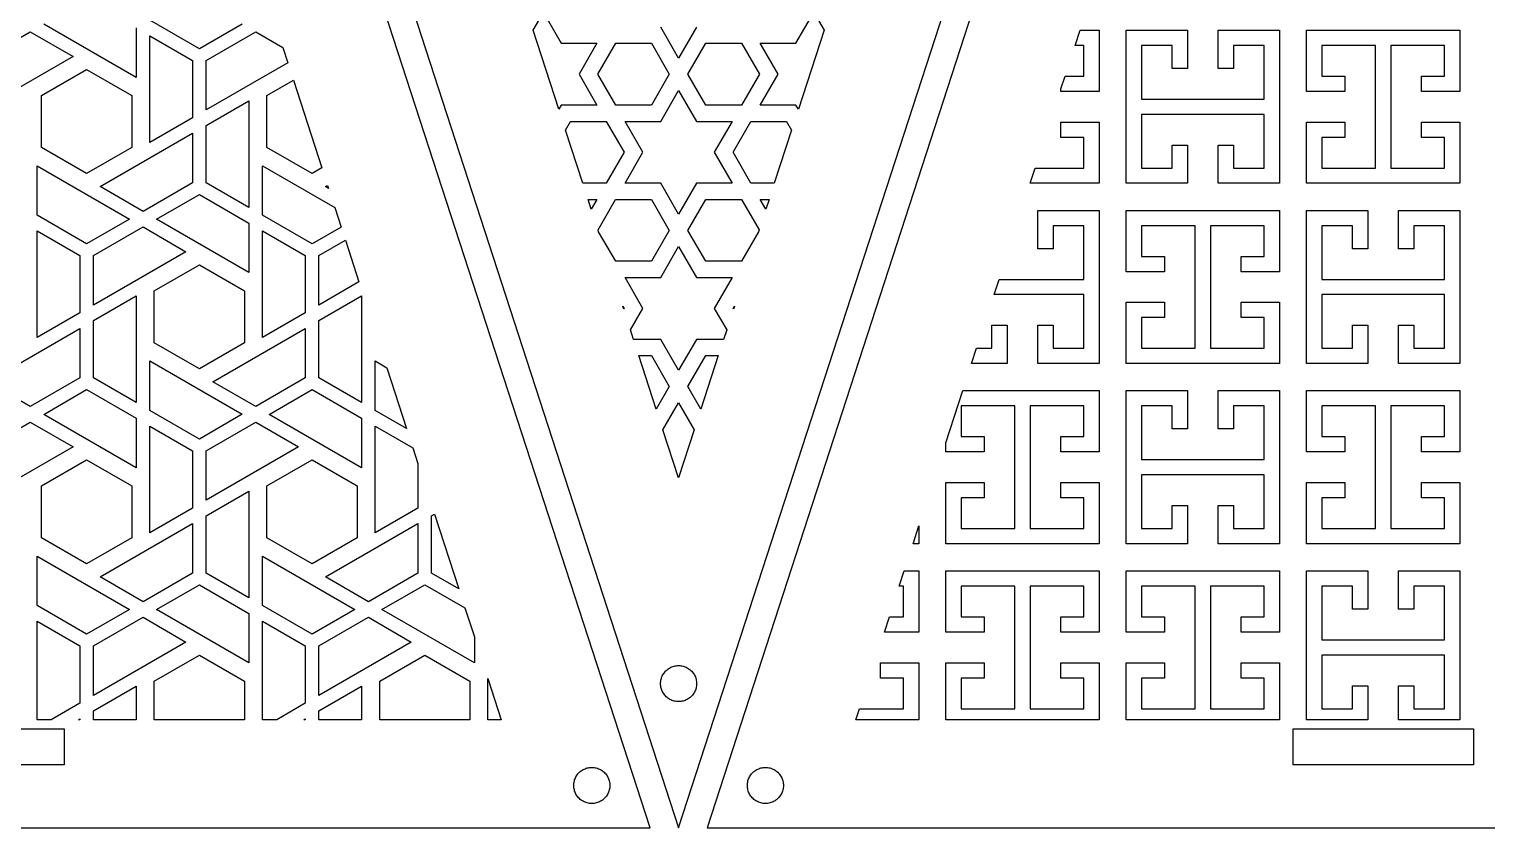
# Model space of a CAD drawing. Header units: metres. Extents: x 20 to 1108, y 20 to 485.
# Drawn here: x 726.4 to 888, y 20 to 108.6 of the extents above; entities that cross this region are included whole.
import ezdxf

# ---------------------------------------------------------------- set-up
doc = ezdxf.new("R2010")
doc.units = ezdxf.units.M

msp = doc.modelspace()

# ---------------------------------------------------------------- linework, layer by layer
for p, q in [((795.235, 20), (720.235, 250.826)), ((723.389, 250.826), (798.389, 20.0001)), ((798.389, 20.0001), (873.389, 250.826)), ((876.544, 250.826), (801.544, 20)), ((782.254, 108.494), (783.389, 110.461)), ((783.389, 110.461), (785.369, 107.032)), ((811.409, 107.031), (813.389, 110.461)), ((813.389, 110.461), (814.525, 108.494)), ((738.235, 103.257), (727.986, 109.175)), ((738.235, 108.742), (738.235, 103.257)), ((745.235, 106.433), (739.735, 109.608)), ((749.984, 109.175), (745.235, 106.433)), ((785.106, 99.715), (782.254, 108.494)), ((798.389, 105.403), (796.41, 108.832)), ((800.37, 108.833), (798.389, 105.403)), ((814.525, 108.494), (811.674, 99.715)), ((842.364, 106.8), (842.917, 108.5)), ((842.917, 108.5), (845.044, 108.5)), ((845.044, 108.5), (845.044, 101.7)), ((848.044, 91.5), (848.044, 108.5)), ((848.044, 108.5), (854.844, 108.5)), ((854.844, 108.5), (854.844, 104.25)), ((858.244, 104.25), (858.244, 108.5)), ((858.244, 108.5), (865.044, 108.5)), ((865.044, 108.5), (865.044, 91.5)), ((868.044, 101.7), (868.044, 108.5)), ((868.044, 108.5), (885.044, 108.5)), ((885.044, 108.5), (885.044, 101.7)), ((720.985, 105.134), (726.485, 108.309)), ((726.485, 108.309), (731.235, 105.566)), ((739.735, 107.875), (744.485, 105.134)), ((739.735, 96.041), (739.735, 107.875)), ((745.985, 105.134), (751.485, 108.309)), ((751.485, 108.309), (754.487, 106.575)), ((785.369, 107.032), (789.33, 107.032)), ((789.33, 107.032), (787.35, 103.603)), ((789.43, 103.603), (791.41, 107.032)), ((791.41, 107.032), (795.37, 107.032)), ((795.37, 107.032), (797.349, 103.603)), ((799.43, 103.602), (801.409, 107.032)), ((801.409, 107.032), (805.369, 107.032)), ((805.369, 107.032), (807.349, 103.603)), ((809.429, 103.603), (807.449, 107.032)), ((807.449, 107.032), (811.409, 107.031)), ((843.344, 106.8), (842.364, 106.8)), ((843.344, 103.399), (843.344, 106.8)), ((853.144, 106.8), (849.744, 106.8)), ((849.744, 106.8), (849.744, 100.85)), ((853.144, 104.25), (853.144, 106.8)), ((863.344, 106.8), (859.944, 106.8)), ((859.944, 106.8), (859.944, 104.25)), ((863.344, 100.85), (863.344, 106.8)), ((875.694, 106.8), (869.744, 106.8)), ((869.744, 106.8), (869.744, 103.399)), ((875.694, 93.2002), (875.694, 106.8)), ((883.344, 106.8), (877.394, 106.8)), ((877.394, 106.8), (877.394, 93.2002)), ((883.344, 103.399), (883.344, 106.8)), ((731.235, 105.566), (720.986, 99.6494)), ((744.485, 105.134), (744.485, 98.7822)), ((745.986, 99.6494), (745.985, 105.134)), ((754.487, 106.575), (755.04, 104.876)), ((727.735, 101.236), (732.735, 104.122)), ((732.735, 104.122), (737.734, 101.236)), ((755.04, 104.876), (745.986, 99.6494)), ((787.35, 103.603), (789.33, 100.172)), ((791.41, 100.171), (789.43, 103.603)), ((797.349, 103.603), (795.37, 100.171)), ((801.409, 100.171), (799.43, 103.602)), ((807.349, 103.603), (805.37, 100.172)), ((807.449, 100.172), (809.429, 103.603)), ((854.844, 104.25), (853.144, 104.25)), ((859.944, 104.25), (858.244, 104.25)), ((752.736, 101.236), (755.672, 102.931)), ((755.672, 102.931), (758.831, 93.209)), ((840.794, 101.967), (841.26, 103.399)), ((840.794, 101.7), (840.794, 101.967)), ((841.26, 103.399), (843.344, 103.399)), ((869.744, 103.399), (872.294, 103.399)), ((872.294, 103.399), (872.294, 101.7)), ((880.794, 101.7), (880.794, 103.399)), ((880.794, 103.399), (883.344, 103.399)), ((727.735, 95.4629), (727.735, 101.236)), ((737.734, 101.236), (737.734, 95.4639)), ((745.985, 97.917), (750.735, 100.659)), ((750.735, 100.659), (750.735, 88.8242)), ((752.736, 95.4629), (752.736, 101.236)), ((796.409, 98.3712), (798.389, 101.801)), ((798.389, 101.801), (800.369, 98.3712)), ((845.044, 101.7), (840.794, 101.7)), ((849.744, 100.85), (863.344, 100.85)), ((872.294, 101.7), (868.044, 101.7)), ((885.044, 101.7), (880.794, 101.7)), ((744.485, 98.7822), (739.735, 96.041)), ((785.37, 100.172), (785.106, 99.715)), ((789.33, 100.172), (785.37, 100.172)), ((795.37, 100.171), (791.41, 100.171)), ((805.37, 100.172), (801.409, 100.171)), ((811.41, 100.172), (807.449, 100.172)), ((811.674, 99.715), (811.41, 100.172)), ((863.344, 99.1504), (849.744, 99.1504)), ((849.744, 99.1504), (849.744, 93.2002)), ((863.344, 93.2002), (863.344, 99.1504)), ((734.235, 91.1328), (744.484, 97.0508)), ((744.484, 97.0508), (744.485, 91.5664)), ((745.985, 91.5664), (745.985, 97.917)), ((785.854, 97.4113), (786.409, 98.3722)), ((787.771, 91.5109), (785.854, 97.4113)), ((786.409, 98.3722), (790.369, 98.3722)), ((790.369, 98.3722), (792.349, 94.9415)), ((794.429, 94.9415), (792.449, 98.3712)), ((792.449, 98.3712), (796.409, 98.3712)), ((800.369, 98.3712), (804.33, 98.3712)), ((804.33, 98.3712), (802.35, 94.9415)), ((804.43, 94.9415), (806.409, 98.3712)), ((806.409, 98.3712), (810.37, 98.3722)), ((810.925, 97.4113), (809.008, 91.5109)), ((810.37, 98.3722), (810.925, 97.4113)), ((840.794, 96.5996), (840.794, 98.2998)), ((840.794, 98.2998), (845.044, 98.2998)), ((845.044, 98.2998), (845.044, 91.5)), ((868.044, 91.5), (868.044, 98.2998)), ((868.044, 98.2998), (872.294, 98.2998)), ((872.294, 98.2998), (872.294, 96.5996)), ((880.794, 96.5996), (880.794, 98.2998)), ((880.794, 98.2998), (885.044, 98.2998)), ((885.044, 98.2998), (885.044, 91.5)), ((732.735, 92.5771), (727.735, 95.4629)), ((737.734, 95.4639), (732.735, 92.5771)), ((757.735, 92.5771), (752.736, 95.4629)), ((843.344, 96.5996), (840.794, 96.5996)), ((843.344, 93.2002), (843.344, 96.5996)), ((853.144, 93.2002), (853.144, 95.75)), ((853.144, 95.75), (854.844, 95.75)), ((854.844, 95.75), (854.844, 91.5)), ((858.244, 91.5), (858.244, 95.75)), ((858.244, 95.75), (859.944, 95.75)), ((859.944, 95.75), (859.944, 93.2002)), ((872.294, 96.5996), (869.744, 96.5996)), ((869.744, 96.5996), (869.744, 93.2002)), ((883.344, 96.5996), (880.794, 96.5996)), ((883.344, 93.2002), (883.344, 96.5996)), ((792.349, 94.9415), (790.37, 91.5109)), ((792.449, 91.5109), (794.429, 94.9415)), ((802.35, 94.9415), (804.33, 91.5109)), ((806.409, 91.5109), (804.43, 94.9415)), ((727.235, 87.958), (727.235, 93.4424)), ((727.235, 93.4424), (737.484, 87.5244)), ((752.235, 87.958), (752.235, 93.4424)), ((752.235, 93.4424), (760.26, 88.8086)), ((758.831, 93.209), (757.735, 92.5771)), ((837.394, 91.5), (837.945, 93.2002)), ((837.945, 93.2002), (843.344, 93.2002)), ((849.744, 93.2002), (853.144, 93.2002)), ((859.944, 93.2002), (863.344, 93.2002)), ((869.744, 93.2002), (875.694, 93.2002)), ((877.394, 93.2002), (883.344, 93.2002)), ((738.985, 88.3906), (734.235, 91.1328)), ((744.485, 91.5664), (738.985, 88.3906)), ((750.735, 88.8242), (745.985, 91.5664)), ((759.235, 91.1328), (759.463, 91.2646)), ((759.567, 90.9414), (759.235, 91.1328)), ((759.463, 91.2646), (759.567, 90.9414)), ((790.37, 91.5109), (787.771, 91.5109)), ((796.41, 91.5109), (792.449, 91.5109)), ((798.389, 88.0822), (796.41, 91.5109)), ((800.37, 91.5118), (798.389, 88.0822)), ((804.33, 91.5109), (800.37, 91.5118)), ((809.008, 91.5109), (806.409, 91.5109)), ((845.044, 91.5), (837.394, 91.5)), ((854.844, 91.5), (848.044, 91.5)), ((865.044, 91.5), (858.244, 91.5)), ((885.044, 91.5), (868.044, 91.5)), ((740.486, 87.5244), (745.235, 90.2666)), ((745.235, 90.2666), (750.735, 87.0908)), ((788.356, 89.7111), (789.33, 89.7111)), ((788.707, 88.632), (788.356, 89.7111)), ((789.33, 89.7111), (788.707, 88.632)), ((789.456, 86.3282), (791.409, 89.7111)), ((791.409, 89.7111), (795.37, 89.7111)), ((795.37, 89.7111), (797.349, 86.2814)), ((799.43, 86.2814), (801.409, 89.7111)), ((801.409, 89.7111), (805.37, 89.7111)), ((805.37, 89.7111), (807.323, 86.3282)), ((807.449, 89.7111), (808.423, 89.7111)), ((808.072, 88.632), (807.449, 89.7111)), ((808.423, 89.7111), (808.072, 88.632)), ((732.735, 84.7822), (727.235, 87.958)), ((737.484, 87.5244), (732.735, 84.7822)), ((750.735, 81.6064), (740.486, 87.5244)), ((757.735, 84.7822), (752.235, 87.958)), ((760.26, 88.8086), (760.963, 86.6465)), ((838.244, 84.25), (838.244, 88.5)), ((838.244, 88.5), (845.044, 88.5)), ((845.044, 88.5), (845.044, 71.5)), ((848.044, 81.7002), (848.044, 88.5)), ((848.044, 88.5), (865.044, 88.5)), ((865.044, 88.5), (865.044, 81.7002)), ((868.044, 71.5), (868.044, 88.5)), ((868.044, 88.5), (874.844, 88.5)), ((874.844, 88.5), (874.844, 84.25)), ((878.244, 84.25), (878.244, 88.5)), ((878.244, 88.5), (885.044, 88.5)), ((885.044, 88.5), (885.044, 71.5)), ((727.235, 86.2246), (731.985, 83.4824)), ((727.235, 74.3896), (727.235, 86.2246)), ((733.485, 83.4824), (738.985, 86.6582)), ((738.985, 86.6582), (743.735, 83.916)), ((750.735, 87.0908), (750.735, 81.6064)), ((752.235, 86.2246), (756.985, 83.4824)), ((752.235, 74.3896), (752.235, 86.2246)), ((760.963, 86.6465), (757.735, 84.7822)), ((789.524, 86.1173), (789.456, 86.3282)), ((791.41, 82.8517), (789.524, 86.1173)), ((797.349, 86.2814), (795.37, 82.8517)), ((801.409, 82.8517), (799.43, 86.2814)), ((807.255, 86.1173), (805.37, 82.8517)), ((807.323, 86.3282), (807.255, 86.1173)), ((843.344, 86.7998), (839.944, 86.7998)), ((839.944, 86.7998), (839.944, 84.25)), ((843.344, 80.8496), (843.344, 86.7998)), ((855.694, 86.7998), (849.744, 86.7998)), ((849.744, 86.7998), (849.744, 83.3994)), ((855.694, 73.2002), (855.694, 86.7998)), ((863.344, 86.7998), (857.394, 86.7998)), ((857.394, 86.7998), (857.394, 73.2002)), ((863.344, 83.3994), (863.344, 86.7998)), ((873.144, 86.7998), (869.744, 86.7998)), ((869.744, 86.7998), (869.744, 80.8496)), ((873.144, 84.25), (873.144, 86.7998)), ((883.344, 86.7998), (879.943, 86.7998)), ((879.943, 86.7998), (879.943, 84.25)), ((883.344, 80.8496), (883.344, 86.7998)), ((758.485, 83.4824), (761.437, 85.1865)), ((761.437, 85.1865), (762.937, 80.5684)), ((796.409, 81.0509), (798.389, 84.4816)), ((798.389, 84.4816), (800.369, 81.0509)), ((839.944, 84.25), (838.244, 84.25)), ((874.844, 84.25), (873.144, 84.25)), ((879.943, 84.25), (878.244, 84.25)), ((731.985, 83.4824), (731.985, 77.1318)), ((733.486, 77.998), (733.485, 83.4824)), ((743.735, 83.916), (733.486, 77.998)), ((740.236, 79.585), (745.235, 82.4717)), ((745.235, 82.4717), (750.234, 79.5859)), ((756.985, 83.4824), (756.985, 77.1318)), ((758.486, 77.998), (758.485, 83.4824)), ((795.37, 82.8517), (791.41, 82.8517)), ((805.37, 82.8517), (801.409, 82.8517)), ((849.744, 83.3994), (852.294, 83.3994)), ((852.294, 83.3994), (852.294, 81.7002)), ((860.794, 81.7002), (860.794, 83.3994)), ((860.794, 83.3994), (863.344, 83.3994)), ((794.429, 77.6212), (792.449, 81.0509)), ((792.449, 81.0509), (796.409, 81.0509)), ((800.369, 81.0509), (804.33, 81.0509)), ((804.33, 81.0509), (802.35, 77.6212)), ((833.381, 79.1504), (833.933, 80.8496)), ((833.933, 80.8496), (843.344, 80.8496)), ((852.294, 81.7002), (848.044, 81.7002)), ((865.044, 81.7002), (860.794, 81.7002)), ((869.744, 80.8496), (883.344, 80.8496)), ((740.236, 73.8125), (740.236, 79.585)), ((750.234, 79.5859), (750.234, 73.8125)), ((762.937, 80.5684), (758.486, 77.998)), ((733.485, 76.2656), (738.235, 79.0078)), ((738.235, 79.0078), (738.235, 67.1729)), ((758.485, 76.2656), (763.235, 79.0078)), ((763.235, 79.0078), (763.235, 67.1729)), ((792.201, 77.879), (792.349, 77.6212)), ((792.308, 77.549), (792.201, 77.879)), ((792.349, 77.6212), (792.308, 77.549)), ((793.056, 75.2452), (794.429, 77.6212)), ((802.35, 77.6212), (803.722, 75.2443)), ((804.43, 77.6212), (804.578, 77.879)), ((804.471, 77.549), (804.43, 77.6212)), ((804.578, 77.879), (804.471, 77.549)), ((843.344, 79.1504), (833.381, 79.1504)), ((843.344, 73.2002), (843.344, 79.1504)), ((848.044, 71.5), (848.044, 78.2998)), ((848.044, 78.2998), (852.294, 78.2998)), ((852.294, 78.2998), (852.294, 76.5996)), ((860.794, 76.5996), (860.794, 78.2998)), ((860.794, 78.2998), (865.044, 78.2998)), ((865.044, 78.2998), (865.044, 71.5)), ((883.344, 79.1504), (869.744, 79.1504)), ((869.744, 79.1504), (869.744, 73.2002)), ((883.344, 73.2002), (883.344, 79.1504)), ((731.985, 77.1318), (727.235, 74.3896)), ((733.485, 69.915), (733.485, 76.2656)), ((756.985, 77.1318), (752.235, 74.3896)), ((758.485, 69.915), (758.485, 76.2656)), ((852.294, 76.5996), (849.744, 76.5996)), ((849.744, 76.5996), (849.744, 73.2002)), ((863.344, 76.5996), (860.794, 76.5996)), ((863.344, 73.2002), (863.344, 76.5996)), ((721.735, 69.4824), (731.984, 75.3994)), ((731.984, 75.3994), (731.985, 69.915)), ((746.735, 69.4824), (756.984, 75.3994)), ((756.984, 75.3994), (756.985, 69.915)), ((793.399, 74.1915), (793.056, 75.2452)), ((803.722, 75.2443), (803.38, 74.1915)), ((833.144, 73.2002), (833.144, 75.75)), ((833.144, 75.75), (834.844, 75.75)), ((834.844, 75.75), (834.844, 71.5)), ((838.244, 71.5), (838.244, 75.75)), ((838.244, 75.75), (839.944, 75.75)), ((839.944, 75.75), (839.944, 73.2002)), ((873.144, 73.2002), (873.144, 75.75)), ((873.144, 75.75), (874.844, 75.75)), ((874.844, 75.75), (874.844, 71.5)), ((878.244, 71.5), (878.244, 75.75)), ((878.244, 75.75), (879.943, 75.75)), ((879.943, 75.75), (879.943, 73.2002)), ((745.235, 70.9258), (740.236, 73.8125)), ((750.234, 73.8125), (745.235, 70.9258)), ((796.41, 74.1915), (793.399, 74.1915)), ((798.389, 70.7609), (796.41, 74.1915)), ((800.37, 74.1915), (798.389, 70.7609)), ((803.38, 74.1915), (800.37, 74.1915)), ((830.894, 71.5), (831.447, 73.2002)), ((831.447, 73.2002), (833.144, 73.2002)), ((839.944, 73.2002), (843.344, 73.2002)), ((849.744, 73.2002), (855.694, 73.2002)), ((857.394, 73.2002), (863.344, 73.2002)), ((869.744, 73.2002), (873.144, 73.2002)), ((879.943, 73.2002), (883.344, 73.2002)), ((739.735, 66.3066), (739.735, 71.791)), ((739.735, 71.791), (749.984, 65.874)), ((764.735, 66.3066), (764.735, 71.791)), ((764.735, 71.791), (766.033, 71.042)), ((793.984, 72.3917), (795.37, 72.3917)), ((795.909, 66.465), (793.984, 72.3917)), ((795.37, 72.3917), (797.349, 68.9611)), ((799.43, 68.9611), (801.409, 72.3917)), ((802.795, 72.3917), (800.869, 66.465)), ((801.409, 72.3917), (802.795, 72.3917)), ((834.844, 71.5), (830.894, 71.5)), ((845.044, 71.5), (838.244, 71.5)), ((865.044, 71.5), (848.044, 71.5)), ((874.844, 71.5), (868.044, 71.5)), ((885.044, 71.5), (878.244, 71.5)), ((731.985, 69.915), (726.485, 66.7402)), ((738.235, 67.1729), (733.485, 69.915)), ((756.985, 69.915), (751.485, 66.7402)), ((763.235, 67.1729), (758.485, 69.915)), ((766.033, 71.042), (768.226, 64.291)), ((726.485, 66.7402), (721.735, 69.4824)), ((727.986, 65.873), (732.735, 68.6152)), ((732.735, 68.6152), (738.235, 65.4404)), ((751.485, 66.7402), (746.735, 69.4824)), ((752.986, 65.873), (757.735, 68.6152)), ((757.735, 68.6152), (763.235, 65.4404)), ((797.349, 68.9611), (795.909, 66.465)), ((800.869, 66.465), (799.43, 68.9611)), ((828.044, 62.7266), (829.92, 68.5)), ((829.92, 68.5), (845.044, 68.5)), ((845.044, 68.5), (845.044, 61.7002)), ((848.044, 51.5), (848.044, 68.5)), ((848.044, 68.5), (854.844, 68.5)), ((854.844, 68.5), (854.844, 64.25)), ((858.244, 64.25), (858.244, 68.5)), ((858.244, 68.5), (865.044, 68.5)), ((865.044, 68.5), (865.044, 51.5)), ((868.044, 61.7002), (868.044, 68.5)), ((868.044, 68.5), (885.044, 68.5)), ((885.044, 68.5), (885.044, 61.7002)), ((745.235, 63.1318), (739.735, 66.3066)), ((768.226, 64.291), (764.735, 66.3066)), ((796.658, 64.1622), (798.389, 67.1603)), ((798.389, 67.1603), (800.121, 64.1613)), ((835.694, 66.7998), (829.744, 66.7998)), ((829.744, 66.7998), (829.744, 63.3994)), ((835.694, 53.2002), (835.694, 66.7998)), ((843.344, 66.7998), (837.394, 66.7998)), ((837.394, 66.7998), (837.394, 53.2002)), ((843.344, 63.3994), (843.344, 66.7998)), ((853.144, 66.7998), (849.744, 66.7998)), ((849.744, 66.7998), (849.744, 60.8496)), ((853.144, 64.25), (853.144, 66.7998)), ((863.344, 66.7998), (859.944, 66.7998)), ((859.944, 66.7998), (859.944, 64.25)), ((863.344, 60.8496), (863.344, 66.7998)), ((875.694, 66.7998), (869.744, 66.7998)), ((869.744, 66.7998), (869.744, 63.3994)), ((875.694, 53.2002), (875.694, 66.7998)), ((883.344, 66.7998), (877.394, 66.7998)), ((877.394, 66.7998), (877.394, 53.2002)), ((883.344, 63.3994), (883.344, 66.7998)), ((720.985, 61.832), (726.485, 65.0068)), ((726.485, 65.0068), (731.235, 62.2646)), ((738.235, 59.9561), (727.986, 65.873)), ((738.235, 65.4404), (738.235, 59.9561)), ((749.984, 65.874), (745.235, 63.1318)), ((745.985, 61.832), (751.485, 65.0068)), ((751.485, 65.0068), (756.235, 62.2646)), ((763.235, 59.9561), (752.986, 65.873)), ((763.235, 65.4404), (763.235, 59.9561)), ((739.735, 64.5742), (744.485, 61.832)), ((739.735, 52.7393), (739.735, 64.5742)), ((764.735, 64.5742), (768.92, 62.1582)), ((764.735, 52.7393), (764.735, 64.5742)), ((798.389, 58.8331), (796.658, 64.1622)), ((800.121, 64.1613), (798.389, 58.8331)), ((829.744, 63.3994), (832.294, 63.3994)), ((832.294, 63.3994), (832.294, 61.7002)), ((840.794, 61.7002), (840.794, 63.3994)), ((840.794, 63.3994), (843.344, 63.3994)), ((854.844, 64.25), (853.144, 64.25)), ((859.944, 64.25), (858.244, 64.25)), ((869.744, 63.3994), (872.294, 63.3994)), ((872.294, 63.3994), (872.294, 61.7002)), ((880.794, 61.7002), (880.794, 63.3994)), ((880.794, 63.3994), (883.344, 63.3994)), ((731.235, 62.2646), (720.986, 56.3477)), ((744.485, 61.832), (744.485, 55.4814)), ((745.986, 56.3477), (745.985, 61.832)), ((756.235, 62.2646), (745.986, 56.3477)), ((768.92, 62.1582), (769.485, 60.417)), ((828.044, 61.7002), (828.044, 62.7266)), ((832.294, 61.7002), (828.044, 61.7002)), ((845.044, 61.7002), (840.794, 61.7002)), ((872.294, 61.7002), (868.044, 61.7002)), ((885.044, 61.7002), (880.794, 61.7002)), ((727.735, 57.9346), (732.735, 60.8213)), ((732.735, 60.8213), (737.734, 57.9346)), ((752.736, 57.9346), (757.735, 60.8213)), ((757.735, 60.8213), (762.734, 57.9346)), ((769.485, 60.417), (769.485, 55.4814)), ((849.744, 60.8496), (863.344, 60.8496)), ((828.044, 51.5), (828.044, 58.2998)), ((828.044, 58.2998), (832.294, 58.2998)), ((832.294, 58.2998), (832.294, 56.5996)), ((840.794, 56.5996), (840.794, 58.2998)), ((840.794, 58.2998), (845.044, 58.2998)), ((845.044, 58.2998), (845.044, 51.5)), ((863.344, 59.1504), (849.744, 59.1504)), ((849.744, 59.1504), (849.744, 53.2002)), ((863.344, 53.2002), (863.344, 59.1504)), ((868.044, 51.5), (868.044, 58.2998)), ((868.044, 58.2998), (872.294, 58.2998)), ((872.294, 58.2998), (872.294, 56.5996)), ((880.794, 56.5996), (880.794, 58.2998)), ((880.794, 58.2998), (885.044, 58.2998)), ((885.044, 58.2998), (885.044, 51.5)), ((727.735, 52.1621), (727.735, 57.9346)), ((737.734, 57.9346), (737.734, 52.1621)), ((745.985, 54.6152), (750.735, 57.3574)), ((750.735, 57.3574), (750.735, 45.5225)), ((752.736, 52.1621), (752.736, 57.9346)), ((762.734, 57.9346), (762.734, 52.1621)), ((832.294, 56.5996), (829.744, 56.5996)), ((829.744, 56.5996), (829.744, 53.2002)), ((843.344, 56.5996), (840.794, 56.5996)), ((843.344, 53.2002), (843.344, 56.5996)), ((872.294, 56.5996), (869.744, 56.5996)), ((869.744, 56.5996), (869.744, 53.2002)), ((883.344, 56.5996), (880.794, 56.5996)), ((883.344, 53.2002), (883.344, 56.5996)), ((744.485, 55.4814), (739.735, 52.7393)), ((769.485, 55.4814), (764.735, 52.7393)), ((853.144, 53.2002), (853.144, 55.75)), ((853.144, 55.75), (854.844, 55.75)), ((854.844, 55.75), (854.844, 51.5)), ((858.244, 51.5), (858.244, 55.75)), ((858.244, 55.75), (859.944, 55.75)), ((859.944, 55.75), (859.944, 53.2002)), ((734.235, 47.832), (744.484, 53.749)), ((744.484, 53.749), (744.485, 48.2646)), ((745.985, 48.2646), (745.985, 54.6152)), ((759.235, 47.832), (769.484, 53.749)), ((769.484, 53.749), (769.485, 48.2646)), ((770.985, 54.6152), (771.309, 54.8027)), ((770.985, 48.2646), (770.985, 54.6152)), ((771.309, 54.8027), (773.999, 46.5244)), ((824.396, 51.5), (825.044, 53.4932)), ((825.044, 53.4932), (825.044, 51.5)), ((732.735, 49.2754), (727.735, 52.1621)), ((737.734, 52.1621), (732.735, 49.2754)), ((757.735, 49.2754), (752.736, 52.1621)), ((762.734, 52.1621), (757.735, 49.2754)), ((829.744, 53.2002), (835.694, 53.2002)), ((837.394, 53.2002), (843.344, 53.2002)), ((849.744, 53.2002), (853.144, 53.2002)), ((859.944, 53.2002), (863.344, 53.2002)), ((869.744, 53.2002), (875.694, 53.2002)), ((877.394, 53.2002), (883.344, 53.2002)), ((727.235, 44.6562), (727.235, 50.1406)), ((727.235, 50.1406), (737.484, 44.2236)), ((752.235, 44.6562), (752.235, 50.1406)), ((752.235, 50.1406), (762.484, 44.2236)), ((825.044, 51.5), (824.396, 51.5)), ((845.044, 51.5), (828.044, 51.5)), ((854.844, 51.5), (848.044, 51.5)), ((865.044, 51.5), (858.244, 51.5)), ((885.044, 51.5), (868.044, 51.5)), ((738.985, 45.0889), (734.235, 47.832)), ((744.485, 48.2646), (738.985, 45.0889)), ((740.486, 44.2227), (745.235, 46.9648)), ((745.235, 46.9648), (750.735, 43.79)), ((750.735, 45.5225), (745.985, 48.2646)), ((763.985, 45.0889), (759.235, 47.832)), ((769.485, 48.2646), (763.985, 45.0889)), ((765.486, 44.2227), (770.235, 46.9648)), ((770.235, 46.9648), (774.692, 44.3916)), ((773.999, 46.5244), (770.985, 48.2646)), ((822.869, 46.7998), (823.422, 48.5)), ((823.422, 48.5), (825.044, 48.5)), ((825.044, 48.5), (825.044, 41.7002)), ((828.044, 41.7002), (828.044, 48.5)), ((828.044, 48.5), (845.044, 48.5)), ((845.044, 48.5), (845.044, 41.7002)), ((848.044, 41.7002), (848.044, 48.5)), ((848.044, 48.5), (865.044, 48.5)), ((865.044, 48.5), (865.044, 41.7002)), ((868.044, 32), (868.044, 48.5)), ((868.044, 48.5), (874.844, 48.5)), ((874.844, 48.5), (874.844, 44.25)), ((878.244, 44.25), (878.244, 48.5)), ((878.244, 48.5), (885.044, 48.5)), ((885.044, 48.5), (885.044, 32)), ((823.344, 46.7998), (822.869, 46.7998)), ((823.344, 43.3994), (823.344, 46.7998)), ((835.694, 46.7998), (829.744, 46.7998)), ((829.744, 46.7998), (829.744, 43.3994)), ((835.694, 33.2002), (835.694, 46.7998)), ((843.344, 46.7998), (837.394, 46.7998)), ((837.394, 46.7998), (837.394, 33.2002)), ((843.344, 43.3994), (843.344, 46.7998)), ((855.694, 46.7998), (849.744, 46.7998)), ((849.744, 46.7998), (849.744, 43.3994)), ((855.694, 33.2002), (855.694, 46.7998)), ((863.344, 46.7998), (857.394, 46.7998)), ((857.394, 46.7998), (857.394, 33.2002)), ((863.344, 43.3994), (863.344, 46.7998)), ((873.144, 46.7998), (869.744, 46.7998)), ((869.744, 46.7998), (869.744, 40.8496)), ((873.144, 44.25), (873.144, 46.7998)), ((883.344, 46.7998), (879.943, 46.7998)), ((879.943, 46.7998), (879.943, 44.25)), ((883.344, 40.8496), (883.344, 46.7998)), ((732.735, 41.4805), (727.235, 44.6562)), ((737.484, 44.2236), (732.735, 41.4805)), ((750.735, 38.3057), (740.486, 44.2227)), ((750.735, 43.79), (750.735, 38.3057)), ((757.735, 41.4805), (752.235, 44.6562)), ((762.484, 44.2236), (757.735, 41.4805)), ((775.735, 38.3057), (765.486, 44.2227)), ((774.692, 44.3916), (775.735, 41.1826)), ((874.844, 44.25), (873.144, 44.25)), ((879.943, 44.25), (878.244, 44.25)), ((727.235, 32), (727.235, 42.9229)), ((727.235, 42.9229), (731.985, 40.1816)), ((733.485, 40.1816), (738.985, 43.3564)), ((738.985, 43.3564), (743.735, 40.6143)), ((752.235, 32), (752.235, 42.9229)), ((752.235, 42.9229), (756.985, 40.1816)), ((758.485, 40.1816), (763.985, 43.3564)), ((763.985, 43.3564), (768.735, 40.6143)), ((821.212, 41.7002), (821.765, 43.3994)), ((821.765, 43.3994), (823.344, 43.3994)), ((829.744, 43.3994), (832.294, 43.3994)), ((832.294, 43.3994), (832.294, 41.7002)), ((840.794, 41.7002), (840.794, 43.3994)), ((840.794, 43.3994), (843.344, 43.3994)), ((849.744, 43.3994), (852.294, 43.3994)), ((852.294, 43.3994), (852.294, 41.7002)), ((860.794, 41.7002), (860.794, 43.3994)), ((860.794, 43.3994), (863.344, 43.3994)), ((743.735, 40.6143), (733.486, 34.6973)), ((768.735, 40.6143), (758.486, 34.6973)), ((775.735, 41.1826), (775.735, 38.3057)), ((825.044, 41.7002), (821.212, 41.7002)), ((832.294, 41.7002), (828.044, 41.7002)), ((845.044, 41.7002), (840.794, 41.7002)), ((852.294, 41.7002), (848.044, 41.7002)), ((865.044, 41.7002), (860.794, 41.7002)), ((869.744, 40.8496), (883.344, 40.8496)), ((731.985, 40.1816), (731.985, 33.8311)), ((733.486, 34.6973), (733.485, 40.1816)), ((740.236, 36.2842), (745.235, 39.1699)), ((745.235, 39.1699), (750.234, 36.2842)), ((756.985, 40.1816), (756.985, 33.8311)), ((758.486, 34.6973), (758.485, 40.1816)), ((765.236, 36.2842), (770.235, 39.1699)), ((770.235, 39.1699), (775.234, 36.2842)), ((883.344, 39.1504), (869.744, 39.1504)), ((869.744, 39.1504), (869.744, 33.2002)), ((883.344, 33.2002), (883.344, 39.1504)), ((796.771, 37.1749), (796.848, 37.2755)), ((796.848, 37.2755), (796.931, 37.3693)), ((796.931, 37.3693), (797.02, 37.4581)), ((797.02, 37.4581), (797.115, 37.5411)), ((797.115, 37.5411), (797.214, 37.6183)), ((797.214, 37.6183), (797.318, 37.6886)), ((797.318, 37.6886), (797.426, 37.7521)), ((797.426, 37.7521), (797.538, 37.8097)), ((797.538, 37.8097), (797.653, 37.8595)), ((797.653, 37.8595), (797.771, 37.9025)), ((797.771, 37.9025), (797.892, 37.9376)), ((797.892, 37.9376), (798.014, 37.964)), ((798.014, 37.964), (798.139, 37.9845)), ((798.139, 37.9845), (798.264, 37.9962)), ((798.264, 37.9962), (798.389, 38.0001)), ((798.389, 38.0001), (798.515, 37.9962)), ((798.515, 37.9962), (798.64, 37.9845)), ((798.64, 37.9845), (798.764, 37.964)), ((798.764, 37.964), (798.887, 37.9376)), ((798.887, 37.9376), (799.008, 37.9025)), ((799.008, 37.9025), (799.126, 37.8595)), ((799.126, 37.8595), (799.241, 37.8097)), ((799.241, 37.8097), (799.353, 37.7521)), ((799.353, 37.7521), (799.461, 37.6886)), ((799.461, 37.6886), (799.565, 37.6183)), ((799.565, 37.6183), (799.664, 37.5411)), ((799.664, 37.5411), (799.759, 37.4581)), ((799.759, 37.4581), (799.848, 37.3693)), ((799.848, 37.3693), (799.931, 37.2755)), ((799.931, 37.2755), (800.008, 37.1749)), ((820.794, 36.5996), (820.794, 38.2998)), ((820.794, 38.2998), (825.044, 38.2998)), ((825.044, 38.2998), (825.044, 32)), ((828.044, 32), (828.044, 38.2998)), ((828.044, 38.2998), (832.294, 38.2998)), ((832.294, 38.2998), (832.294, 36.5996)), ((840.794, 36.5996), (840.794, 38.2998)), ((840.794, 38.2998), (845.044, 38.2998)), ((845.044, 38.2998), (845.044, 32)), ((848.044, 32), (848.044, 38.2998)), ((848.044, 38.2998), (852.294, 38.2998)), ((852.294, 38.2998), (852.294, 36.5996)), ((860.794, 36.5996), (860.794, 38.2998)), ((860.794, 38.2998), (865.044, 38.2998)), ((865.044, 38.2998), (865.044, 32)), ((733.485, 32.9648), (738.235, 35.707)), ((738.235, 35.707), (738.235, 32)), ((740.236, 32), (740.236, 36.2842)), ((750.234, 36.2842), (750.234, 32)), ((758.485, 32.9648), (763.235, 35.707)), ((763.235, 35.707), (763.235, 32)), ((765.236, 32), (765.236, 36.2842)), ((775.234, 36.2842), (775.234, 32)), ((777.235, 32), (777.235, 36.5654)), ((777.235, 36.5654), (778.718, 32)), ((796.389, 36.0001), (796.393, 36.1251)), ((796.393, 35.8741), (796.389, 36.0001)), ((796.393, 36.1251), (796.405, 36.2501)), ((796.405, 35.7491), (796.393, 35.8741)), ((796.405, 36.2501), (796.425, 36.3751)), ((796.425, 35.6251), (796.405, 35.7491)), ((796.425, 36.3751), (796.452, 36.4972)), ((796.452, 35.5021), (796.425, 35.6251)), ((796.452, 36.4972), (796.487, 36.6183)), ((796.487, 36.6183), (796.53, 36.7365)), ((796.53, 36.7365), (796.58, 36.8517)), ((796.58, 36.8517), (796.637, 36.963)), ((796.637, 36.963), (796.701, 37.0714)), ((796.701, 37.0714), (796.771, 37.1749)), ((800.008, 37.1749), (800.078, 37.0714)), ((800.078, 37.0714), (800.142, 36.963)), ((800.142, 36.963), (800.199, 36.8517)), ((800.199, 36.8517), (800.249, 36.7365)), ((800.249, 36.7365), (800.292, 36.6183)), ((800.292, 36.6183), (800.327, 36.4972)), ((800.327, 36.4972), (800.354, 36.3751)), ((800.354, 35.6251), (800.327, 35.5021)), ((800.354, 36.3751), (800.374, 36.2501)), ((800.374, 35.7491), (800.354, 35.6251)), ((800.374, 36.2501), (800.386, 36.1251)), ((800.386, 35.8741), (800.374, 35.7491)), ((800.386, 36.1251), (800.389, 36.0001)), ((800.389, 36.0001), (800.386, 35.8741)), ((823.344, 36.5996), (820.794, 36.5996)), ((823.344, 33.2002), (823.344, 36.5996)), ((832.294, 36.5996), (829.744, 36.5996)), ((829.744, 36.5996), (829.744, 33.2002)), ((843.344, 36.5996), (840.794, 36.5996)), ((843.344, 33.2002), (843.344, 36.5996)), ((852.294, 36.5996), (849.744, 36.5996)), ((849.744, 36.5996), (849.744, 33.2002)), ((863.344, 36.5996), (860.794, 36.5996)), ((863.344, 33.2002), (863.344, 36.5996)), ((873.144, 33.2002), (873.144, 35.75)), ((873.144, 35.75), (874.844, 35.75)), ((874.844, 35.75), (874.844, 32)), ((878.244, 32), (878.244, 35.75)), ((878.244, 35.75), (879.943, 35.75)), ((879.943, 35.75), (879.943, 33.2002)), ((796.487, 35.382), (796.452, 35.5021)), ((796.53, 35.2648), (796.487, 35.382)), ((796.58, 35.1486), (796.53, 35.2648)), ((796.637, 35.0363), (796.58, 35.1486)), ((796.701, 34.9279), (796.637, 35.0363)), ((796.771, 34.8243), (796.701, 34.9279)), ((796.848, 34.7257), (796.771, 34.8243)), ((796.931, 34.631), (796.848, 34.7257)), ((797.02, 34.5421), (796.931, 34.631)), ((797.115, 34.4591), (797.02, 34.5421)), ((797.214, 34.382), (797.115, 34.4591)), ((797.318, 34.3116), (797.214, 34.382)), ((797.426, 34.2472), (797.318, 34.3116)), ((797.538, 34.1906), (797.426, 34.2472)), ((797.653, 34.1407), (797.538, 34.1906)), ((797.771, 34.0988), (797.653, 34.1407)), ((797.892, 34.0636), (797.771, 34.0988)), ((798.014, 34.0353), (797.892, 34.0636)), ((798.139, 34.0167), (798.014, 34.0353)), ((798.264, 34.004), (798.139, 34.0167)), ((798.389, 34.0001), (798.264, 34.004)), ((798.515, 34.004), (798.389, 34.0001)), ((798.64, 34.0167), (798.515, 34.004)), ((798.764, 34.0353), (798.64, 34.0167)), ((798.887, 34.0636), (798.764, 34.0353)), ((799.008, 34.0988), (798.887, 34.0636)), ((799.126, 34.1407), (799.008, 34.0988)), ((799.241, 34.1906), (799.126, 34.1407)), ((799.353, 34.2472), (799.241, 34.1906)), ((799.461, 34.3116), (799.353, 34.2472)), ((799.565, 34.382), (799.461, 34.3116)), ((799.664, 34.4591), (799.565, 34.382)), ((799.759, 34.5421), (799.664, 34.4591)), ((799.848, 34.631), (799.759, 34.5421)), ((799.931, 34.7257), (799.848, 34.631)), ((800.008, 34.8243), (799.931, 34.7257)), ((800.078, 34.9279), (800.008, 34.8243)), ((800.142, 35.0363), (800.078, 34.9279)), ((800.199, 35.1486), (800.142, 35.0363)), ((800.249, 35.2648), (800.199, 35.1486)), ((800.292, 35.382), (800.249, 35.2648)), ((800.327, 35.5021), (800.292, 35.382)), ((731.985, 33.8311), (728.814, 32)), ((733.485, 32), (733.485, 32.9648)), ((756.985, 33.8311), (753.814, 32)), ((758.485, 32), (758.485, 32.9648)), ((818.061, 32), (818.45, 33.2002)), ((818.45, 33.2002), (823.344, 33.2002)), ((829.744, 33.2002), (835.694, 33.2002)), ((837.394, 33.2002), (843.344, 33.2002)), ((849.744, 33.2002), (855.694, 33.2002)), ((857.394, 33.2002), (863.344, 33.2002)), ((869.744, 33.2002), (873.144, 33.2002)), ((879.943, 33.2002), (883.344, 33.2002)), ((710.235, 31), (730.235, 31)), ((728.814, 32), (727.235, 32)), ((730.235, 31), (730.235, 27)), ((731.814, 32), (731.984, 32.0986)), ((731.984, 32), (731.814, 32)), ((731.984, 32.0986), (731.984, 32)), ((738.235, 32), (733.485, 32)), ((750.234, 32), (740.236, 32)), ((753.814, 32), (752.235, 32)), ((756.814, 32), (756.984, 32.0986)), ((756.984, 32), (756.814, 32)), ((756.984, 32.0986), (756.984, 32)), ((763.235, 32), (758.485, 32)), ((775.234, 32), (765.236, 32)), ((778.718, 32), (777.235, 32)), ((825.044, 32), (818.061, 32)), ((845.044, 32), (828.044, 32)), ((865.044, 32), (848.044, 32)), ((866.544, 27), (866.544, 31)), ((866.544, 31), (886.544, 31)), ((874.844, 32), (868.044, 32)), ((885.044, 32), (878.244, 32)), ((886.544, 31), (886.544, 27)), ((730.235, 27), (710.235, 27)), ((787.074, 25.7744), (787.145, 25.8779)), ((787.145, 25.8779), (787.221, 25.9775)), ((787.221, 25.9775), (787.305, 26.0713)), ((787.305, 26.0713), (787.394, 26.1602)), ((787.394, 26.1602), (787.488, 26.2432)), ((787.488, 26.2432), (787.588, 26.3203)), ((787.588, 26.3203), (787.691, 26.3906)), ((787.691, 26.3906), (787.8, 26.4551)), ((787.8, 26.4551), (787.912, 26.5117)), ((787.912, 26.5117), (788.027, 26.5615)), ((788.027, 26.5615), (788.145, 26.6045)), ((788.145, 26.6045), (788.265, 26.6396)), ((788.265, 26.6396), (788.388, 26.667)), ((788.388, 26.667), (788.512, 26.6865)), ((788.512, 26.6865), (788.637, 26.6982)), ((788.637, 26.6982), (788.763, 26.7021)), ((788.763, 26.7021), (788.888, 26.6982)), ((788.888, 26.6982), (789.013, 26.6865)), ((789.013, 26.6865), (789.137, 26.667)), ((789.137, 26.667), (789.26, 26.6396)), ((789.26, 26.6396), (789.381, 26.6045)), ((789.381, 26.6045), (789.499, 26.5615)), ((789.499, 26.5615), (789.615, 26.5117)), ((789.615, 26.5117), (789.726, 26.4551)), ((789.726, 26.4551), (789.835, 26.3906)), ((789.835, 26.3906), (789.938, 26.3203)), ((789.938, 26.3203), (790.038, 26.2432)), ((790.038, 26.2432), (790.133, 26.1602)), ((790.133, 26.1602), (790.22, 26.0713)), ((790.22, 26.0713), (790.304, 25.9775)), ((790.304, 25.9775), (790.381, 25.8779)), ((790.381, 25.8779), (790.452, 25.7744)), ((806.327, 25.7744), (806.398, 25.8779)), ((806.398, 25.8779), (806.475, 25.9775)), ((806.475, 25.9775), (806.559, 26.0713)), ((806.559, 26.0713), (806.646, 26.1602)), ((806.646, 26.1602), (806.741, 26.2432)), ((806.741, 26.2432), (806.841, 26.3203)), ((806.841, 26.3203), (806.944, 26.3906)), ((806.944, 26.3906), (807.053, 26.4551)), ((807.053, 26.4551), (807.164, 26.5117)), ((807.164, 26.5117), (807.28, 26.5615)), ((807.28, 26.5615), (807.398, 26.6045)), ((807.398, 26.6045), (807.519, 26.6396)), ((807.519, 26.6396), (807.642, 26.667)), ((807.642, 26.667), (807.766, 26.6865)), ((807.766, 26.6865), (807.891, 26.6982)), ((807.891, 26.6982), (808.016, 26.7021)), ((808.016, 26.7021), (808.142, 26.6982)), ((808.142, 26.6982), (808.267, 26.6865)), ((808.267, 26.6865), (808.391, 26.667)), ((808.391, 26.667), (808.514, 26.6396)), ((808.514, 26.6396), (808.634, 26.6045)), ((808.634, 26.6045), (808.752, 26.5615)), ((808.752, 26.5615), (808.867, 26.5117)), ((808.867, 26.5117), (808.979, 26.4551)), ((808.979, 26.4551), (809.088, 26.3906)), ((809.088, 26.3906), (809.191, 26.3203)), ((809.191, 26.3203), (809.291, 26.2432)), ((809.291, 26.2432), (809.385, 26.1602)), ((809.385, 26.1602), (809.474, 26.0713)), ((809.474, 26.0713), (809.558, 25.9775)), ((809.558, 25.9775), (809.634, 25.8779)), ((809.634, 25.8779), (809.705, 25.7744)), ((886.544, 27), (866.544, 27)), ((786.763, 24.7021), (786.767, 24.8281)), ((786.767, 24.5771), (786.763, 24.7021)), ((786.767, 24.8281), (786.779, 24.9531)), ((786.779, 24.4512), (786.767, 24.5771)), ((786.779, 24.9531), (786.799, 25.0771)), ((786.799, 24.3271), (786.779, 24.4512)), ((786.799, 25.0771), (786.826, 25.1992)), ((786.826, 24.2051), (786.799, 24.3271)), ((786.826, 25.1992), (786.861, 25.3203)), ((786.861, 25.3203), (786.903, 25.4385)), ((786.903, 25.4385), (786.953, 25.5537)), ((786.953, 25.5537), (787.01, 25.666)), ((787.01, 25.666), (787.074, 25.7744)), ((790.452, 25.7744), (790.515, 25.666)), ((790.515, 25.666), (790.573, 25.5537)), ((790.573, 25.5537), (790.623, 25.4385)), ((790.623, 25.4385), (790.665, 25.3203)), ((790.665, 25.3203), (790.7, 25.1992)), ((790.7, 25.1992), (790.727, 25.0771)), ((790.727, 24.3271), (790.7, 24.2051)), ((790.727, 25.0771), (790.747, 24.9531)), ((790.747, 24.4512), (790.727, 24.3271)), ((790.747, 24.9531), (790.759, 24.8281)), ((790.759, 24.5771), (790.747, 24.4512)), ((790.759, 24.8281), (790.763, 24.7021)), ((790.763, 24.7021), (790.759, 24.5771)), ((806.016, 24.7021), (806.02, 24.8281)), ((806.02, 24.5771), (806.016, 24.7021)), ((806.02, 24.8281), (806.032, 24.9531)), ((806.032, 24.4512), (806.02, 24.5771)), ((806.032, 24.9531), (806.052, 25.0771)), ((806.052, 24.3271), (806.032, 24.4512)), ((806.052, 25.0771), (806.079, 25.1992)), ((806.079, 24.2051), (806.052, 24.3271)), ((806.079, 25.1992), (806.114, 25.3203)), ((806.114, 25.3203), (806.156, 25.4385)), ((806.156, 25.4385), (806.206, 25.5537)), ((806.206, 25.5537), (806.264, 25.666)), ((806.264, 25.666), (806.327, 25.7744)), ((809.705, 25.7744), (809.769, 25.666)), ((809.769, 25.666), (809.826, 25.5537)), ((809.826, 25.5537), (809.876, 25.4385)), ((809.876, 25.4385), (809.918, 25.3203)), ((809.918, 25.3203), (809.953, 25.1992)), ((809.953, 25.1992), (809.98, 25.0771)), ((809.98, 24.3271), (809.953, 24.2051)), ((809.98, 25.0771), (810, 24.9531)), ((810, 24.4512), (809.98, 24.3271)), ((810, 24.9531), (810.012, 24.8281)), ((810.012, 24.5771), (810, 24.4512)), ((810.012, 24.8281), (810.016, 24.7021)), ((810.016, 24.7021), (810.012, 24.5771)), ((786.861, 24.084), (786.826, 24.2051)), ((786.903, 23.9658), (786.861, 24.084)), ((786.953, 23.8506), (786.903, 23.9658)), ((787.01, 23.7393), (786.953, 23.8506)), ((787.074, 23.6309), (787.01, 23.7393)), ((787.145, 23.5264), (787.074, 23.6309)), ((787.221, 23.4277), (787.145, 23.5264)), ((787.305, 23.333), (787.221, 23.4277)), ((787.394, 23.2441), (787.305, 23.333)), ((787.488, 23.1611), (787.394, 23.2441)), ((787.588, 23.084), (787.488, 23.1611)), ((787.691, 23.0137), (787.588, 23.084)), ((787.8, 22.9492), (787.691, 23.0137)), ((787.912, 22.8926), (787.8, 22.9492)), ((788.027, 22.8428), (787.912, 22.8926)), ((788.145, 22.7998), (788.027, 22.8428)), ((788.265, 22.7646), (788.145, 22.7998)), ((788.388, 22.7373), (788.265, 22.7646)), ((788.512, 22.7178), (788.388, 22.7373)), ((788.637, 22.7061), (788.512, 22.7178)), ((788.763, 22.7021), (788.637, 22.7061)), ((788.888, 22.7061), (788.763, 22.7021)), ((789.013, 22.7178), (788.888, 22.7061)), ((789.137, 22.7373), (789.013, 22.7178)), ((789.26, 22.7646), (789.137, 22.7373)), ((789.381, 22.7998), (789.26, 22.7646)), ((789.499, 22.8428), (789.381, 22.7998)), ((789.615, 22.8926), (789.499, 22.8428)), ((789.726, 22.9492), (789.615, 22.8926)), ((789.835, 23.0137), (789.726, 22.9492)), ((789.938, 23.084), (789.835, 23.0137)), ((790.038, 23.1611), (789.938, 23.084)), ((790.133, 23.2441), (790.038, 23.1611)), ((790.22, 23.333), (790.133, 23.2441)), ((790.304, 23.4277), (790.22, 23.333)), ((790.381, 23.5264), (790.304, 23.4277)), ((790.452, 23.6309), (790.381, 23.5264)), ((790.515, 23.7393), (790.452, 23.6309)), ((790.573, 23.8506), (790.515, 23.7393)), ((790.623, 23.9658), (790.573, 23.8506)), ((790.665, 24.084), (790.623, 23.9658)), ((790.7, 24.2051), (790.665, 24.084)), ((806.114, 24.084), (806.079, 24.2051)), ((806.156, 23.9658), (806.114, 24.084)), ((806.206, 23.8506), (806.156, 23.9658)), ((806.264, 23.7393), (806.206, 23.8506)), ((806.327, 23.6309), (806.264, 23.7393)), ((806.398, 23.5264), (806.327, 23.6309)), ((806.475, 23.4277), (806.398, 23.5264)), ((806.559, 23.333), (806.475, 23.4277)), ((806.646, 23.2441), (806.559, 23.333)), ((806.741, 23.1611), (806.646, 23.2441)), ((806.841, 23.084), (806.741, 23.1611)), ((806.944, 23.0137), (806.841, 23.084)), ((807.053, 22.9492), (806.944, 23.0137)), ((807.164, 22.8926), (807.053, 22.9492)), ((807.28, 22.8428), (807.164, 22.8926)), ((807.398, 22.7998), (807.28, 22.8428)), ((807.519, 22.7646), (807.398, 22.7998)), ((807.642, 22.7373), (807.519, 22.7646)), ((807.766, 22.7178), (807.642, 22.7373)), ((807.891, 22.7061), (807.766, 22.7178)), ((808.016, 22.7021), (807.891, 22.7061)), ((808.142, 22.7061), (808.016, 22.7021)), ((808.267, 22.7178), (808.142, 22.7061)), ((808.391, 22.7373), (808.267, 22.7178)), ((808.514, 22.7646), (808.391, 22.7373)), ((808.634, 22.7998), (808.514, 22.7646)), ((808.752, 22.8428), (808.634, 22.7998)), ((808.867, 22.8926), (808.752, 22.8428)), ((808.979, 22.9492), (808.867, 22.8926)), ((809.088, 23.0137), (808.979, 22.9492)), ((809.191, 23.084), (809.088, 23.0137)), ((809.291, 23.1611), (809.191, 23.084)), ((809.385, 23.2441), (809.291, 23.1611)), ((809.474, 23.333), (809.385, 23.2441)), ((809.558, 23.4277), (809.474, 23.333)), ((809.634, 23.5264), (809.558, 23.4277)), ((809.705, 23.6309), (809.634, 23.5264)), ((809.769, 23.7393), (809.705, 23.6309)), ((809.826, 23.8506), (809.769, 23.7393)), ((809.876, 23.9658), (809.826, 23.8506)), ((809.918, 24.084), (809.876, 23.9658)), ((809.953, 24.2051), (809.918, 24.084)), ((645.235, 20), (795.235, 20)), ((801.544, 20), (951.544, 20))]:
    msp.add_line(p, q)

doc.saveas('drawing.dxf')
